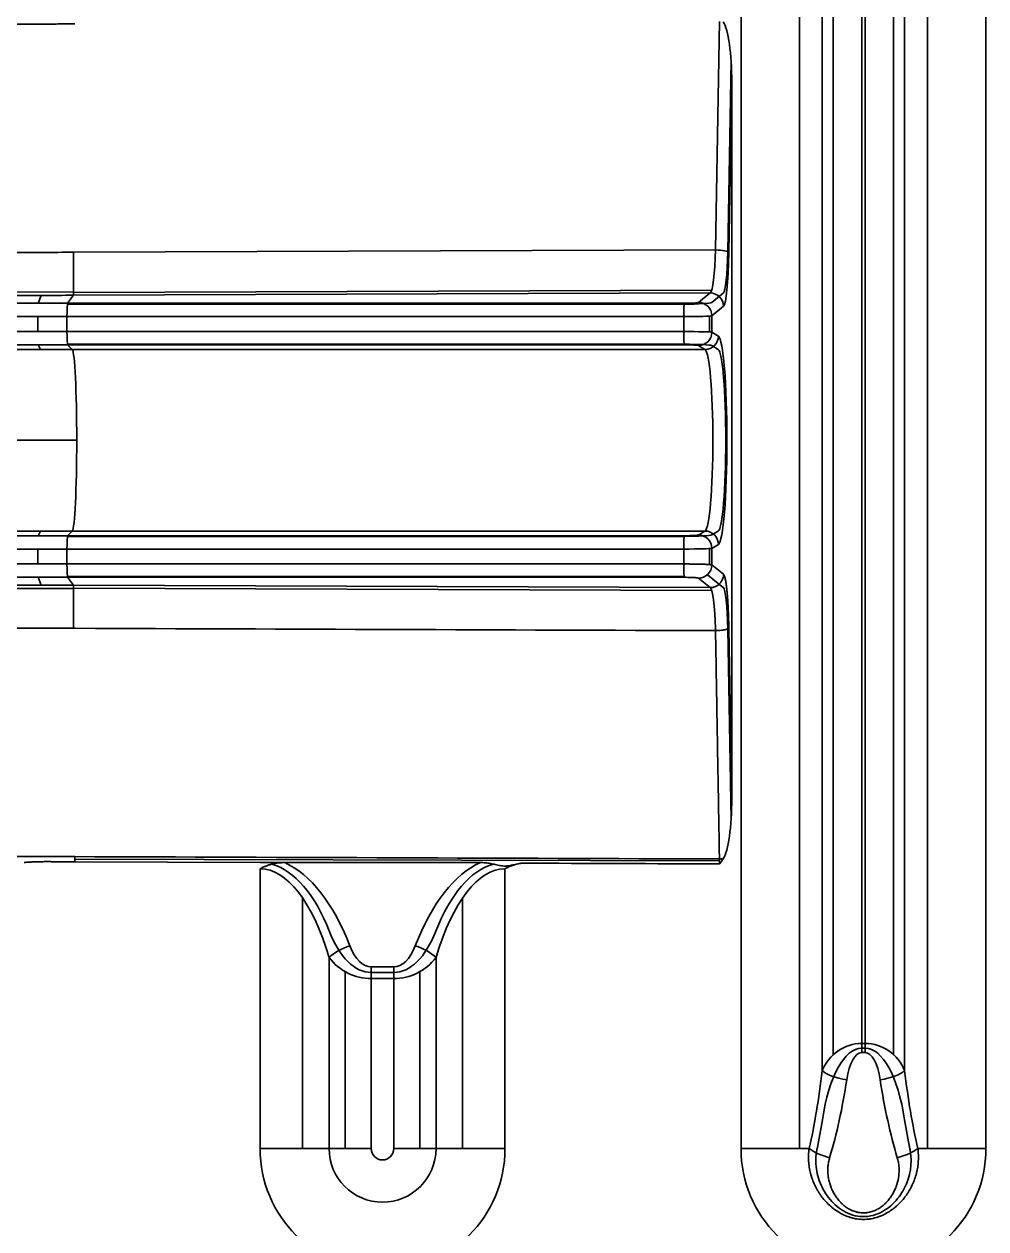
# Model space of a CAD drawing. Header units: millimetres. Extents: x -65 to 964, y 107 to 564.
# Drawn here: x 120.64 to 156.82, y 318.91 to 364.21 of the extents above; entities that cross this region are included whole.
import ezdxf

# ---------------------------------------------------------------- set-up
doc = ezdxf.new("R2010")
doc.units = ezdxf.units.MM
doc.layers.add('10', color=7, linetype='Continuous', true_color=0xffffff)

msp = doc.modelspace()

# ---------------------------------------------------------------- linework, layer by layer
at = {"layer": '10', "color": 7, "linetype": 'Continuous', "lineweight": 35}
for p, q in [((147.605, 402.797), (147.605, 321.924)), ((156.817, 321.924), (156.817, 402.797)), ((149.807, 321.924), (149.807, 400.562)), ((154.614, 400.562), (154.614, 321.924)), ((150.662, 324.856), (150.662, 397.378)), ((153.76, 397.378), (153.76, 324.856)), ((151.076, 325.457), (151.076, 396.93)), ((153.346, 396.93), (153.346, 325.457)), ((152.144, 396.615), (152.144, 325.879)), ((152.278, 325.879), (152.278, 396.615)), ((146.646, 355.714), (146.793, 364.298)), ((147.23, 362.837), (147.106, 355.648)), ((147.257, 362.014), (147.146, 355.617)), ((147.257, 362.014), (147.257, 335.098)), ((146.646, 355.714), (122.493, 355.625)), ((122.493, 355.625), (122.499, 354.008)), ((122.498, 354.135), (120.144, 354.126)), ((121.163, 353.708), (121.274, 354.005)), ((122.274, 353.708), (122.499, 354.008)), ((146.501, 354.203), (122.498, 354.116)), ((146.444, 354.096), (122.499, 354.008)), ((146.002, 353.742), (146.444, 354.096)), ((146.946, 354.097), (146.504, 353.743)), ((122.274, 353.708), (120.051, 353.708)), ((122.266, 353.675), (145.467, 353.675)), ((145.475, 353.708), (122.274, 353.708)), ((146.946, 353.595), (146.504, 353.241)), ((120.051, 353.207), (122.249, 353.207)), ((121.151, 352.645), (121.151, 353.207)), ((122.249, 352.645), (122.249, 353.207)), ((122.249, 353.207), (145.451, 353.207)), ((145.451, 353.207), (145.451, 352.645)), ((146.42, 352.628), (146.42, 353.229)), ((146.504, 352.619), (146.504, 353.241)), ((122.249, 352.645), (120.051, 352.645)), ((145.451, 352.645), (122.249, 352.645)), ((146.504, 352.619), (146.752, 352.471)), ((120.051, 352.143), (122.274, 352.143)), ((121.25, 351.969), (121.163, 352.143)), ((145.469, 352.168), (122.267, 352.168)), ((122.274, 352.143), (145.475, 352.143)), ((122.448, 351.969), (122.274, 352.143)), ((146.25, 351.969), (146.002, 352.117)), ((146.504, 352.117), (146.75, 351.969)), ((122.448, 351.969), (120.051, 351.969)), ((146.25, 351.969), (122.448, 351.969)), ((122.617, 348.556), (120.051, 348.556)), ((120.051, 345.144), (122.448, 345.144)), ((122.274, 344.97), (120.051, 344.97)), ((121.163, 344.97), (121.25, 345.144)), ((122.267, 344.945), (145.469, 344.945)), ((122.274, 344.97), (122.448, 345.144)), ((145.475, 344.97), (122.274, 344.97)), ((122.448, 345.144), (146.25, 345.144)), ((146.002, 344.995), (146.25, 345.144)), ((146.75, 345.144), (146.504, 344.996)), ((120.051, 344.468), (122.249, 344.468)), ((121.151, 343.906), (121.151, 344.468)), ((122.249, 343.906), (122.249, 344.468)), ((122.249, 344.468), (145.451, 344.468)), ((145.451, 344.468), (145.451, 343.906)), ((146.42, 343.884), (146.42, 344.485)), ((146.752, 344.642), (146.504, 344.494)), ((146.504, 343.872), (146.504, 344.494)), ((122.249, 343.906), (120.051, 343.906)), ((145.451, 343.906), (122.249, 343.906)), ((146.504, 343.872), (146.946, 343.518)), ((120.051, 343.405), (122.274, 343.405)), ((121.163, 343.405), (121.274, 343.108)), ((145.467, 343.438), (122.266, 343.438)), ((122.274, 343.405), (145.475, 343.405)), ((122.499, 343.104), (122.274, 343.405)), ((146.444, 343.017), (146.002, 343.371)), ((146.339, 343.502), (146.946, 343.015)), ((120.051, 342.988), (122.498, 342.979)), ((122.498, 342.997), (146.501, 342.909)), ((122.499, 343.104), (146.444, 343.017)), ((147.106, 341.465), (147.23, 334.28)), ((147.146, 341.496), (147.257, 335.098)), ((122.541, 332.706), (122.542, 332.903)), ((122.541, 332.709), (129.514, 332.684)), ((122.542, 332.806), (146.796, 332.741)), ((129.515, 332.677), (130.444, 332.677)), ((129.515, 332.447), (129.515, 321.924)), ((138.727, 332.447), (138.727, 321.924)), ((131.113, 321.924), (131.113, 331.351)), ((137.129, 331.351), (137.129, 321.924)), ((132.108, 321.924), (132.108, 329.111)), ((136.133, 329.111), (136.133, 321.924)), ((132.718, 328.577), (132.718, 321.924)), ((133.696, 328.754), (134.545, 328.754)), ((133.696, 328.754), (133.696, 328.315)), ((134.545, 328.546), (133.696, 328.546)), ((134.545, 328.754), (134.545, 328.315)), ((135.523, 321.924), (135.523, 328.577)), ((134.545, 328.315), (133.696, 328.315)), ((133.696, 328.315), (133.696, 321.924)), ((134.545, 321.924), (134.545, 328.315)), ((152.144, 325.879), (152.278, 325.879)), ((152.144, 325.879), (152.144, 325.537)), ((152.278, 325.879), (152.278, 325.537)), ((152.144, 325.702), (152.278, 325.702)), ((152.278, 325.537), (152.144, 325.537)), ((132.108, 321.924), (129.515, 321.924)), ((132.108, 321.924), (133.696, 321.924)), ((136.133, 321.924), (134.545, 321.924)), ((138.727, 321.924), (136.133, 321.924)), ((150.167, 321.924), (147.605, 321.924)), ((156.817, 321.924), (154.255, 321.924))]:
    msp.add_line(p, q, dxfattribs=at)
for centre, radius in [((134.121, 321.924), 4.606), ((134.121, 321.924), 2.012), ((134.121, 321.924), 0.425), ((152.211, 321.924), 4.606)]:
    msp.add_arc(centre, radius, 180, 0, dxfattribs=at)
for centre, major_axis, ratio, start_param, end_param in [((146.752, 361.792), (-0.045, -2.603), 0.19303, 1.65974, 2.863718), ((146.43, 356.101), (0.002, 2.01), 0.109359, 3.211816, 4.518605), ((146.646, 355.617), (-0.502, 0.009), 0.19303, 3.230536, 4.716418), ((146.935, 356.103), (0, 2.01), 0.087488, 3.208573, 4.484171), ((146.931, 356.101), (0, 2.513), 0.087488, 3.211633, 4.518421), ((146.445, 353.595), (-0.314, 0.392), 0.993771, 4.03958, 5.607942), ((122.276, 353.207), (0, 0.503), 0.052336, 0.069813, 1.570796), ((145.477, 353.207), (0, -0.503), 0.052336, 3.211406, 4.712389), ((145.503, 353.745), (1.005, 0.004), 0.06983, 4.676506, 6.190501), ((145.501, 353.743), (0.502, 0.002), 0.06983, 4.659772, 6.195662), ((146.004, 353.241), (-0.314, 0.392), 0.993771, 4.03958, 5.607942), ((145.503, 353.242), (1.005, 0.002), 0.034915, 4.659965, 6.195855), ((122.276, 352.645), (0, 0.502), 0.052336, 1.570796, 3.089233), ((145.503, 352.618), (-1.005, 0.001), 0.026168, 3.228895, 4.764785), ((145.477, 352.645), (0, -0.502), 0.052336, 4.712389, 6.230825), ((146.004, 352.619), (0.259, 0.431), 0.994831, 3.682248, 5.251218), ((146.251, 352.471), (-0.259, -0.431), 0.994831, 0.540656, 2.109626), ((146.734, 348.556), (0, 3.919), 0.087209, 3.193953, 6.230825), ((145.503, 352.115), (-1.005, 0.003), 0.052336, 3.234366, 4.746961), ((145.502, 352.116), (-0.502, 0.001), 0.052336, 3.229003, 4.764893), ((122.439, 348.556), (0, -3.417), 0.052336, 0.05236, 3.089233), ((146.233, 348.556), (0, 3.417), 0.092337, 3.193953, 6.230825), ((146.735, 348.556), (0, 3.417), 0.087209, 3.191669, 6.233109), ((122.276, 344.468), (0, 0.502), 0.052336, 0.05236, 1.570796), ((145.477, 344.468), (0, -0.502), 0.052336, 3.193953, 4.712389), ((145.503, 344.998), (1.005, 0.003), 0.052336, 4.677817, 6.190412), ((145.502, 344.996), (0.502, 0.001), 0.052336, 4.659885, 6.195775), ((146.004, 344.494), (-0.259, 0.431), 0.994831, 4.17356, 5.74253), ((146.251, 344.642), (0.259, -0.431), 0.994831, 1.031967, 2.600937), ((145.503, 344.495), (1.005, 0.001), 0.026168, 4.659993, 6.195883), ((122.276, 343.906), (0, 0.503), 0.052336, 1.570796, 3.071779), ((145.477, 343.906), (0, -0.503), 0.052336, 4.712388, 6.213328), ((146.004, 343.872), (0.314, 0.392), 0.993771, 3.816793, 5.3852), ((146.935, 341.01), (0, 2.01), 0.087488, 4.94061, 6.216205), ((146.752, 335.321), (0.045, -2.603), 0.19303, 0.277874, 1.481853), ((129.515, 325.878), (0, 6.8), 0.487733, 5.38361, 6.150892), ((-431.859, 334.738), (-626.442, 1.852), 0.001442, 2.685124, 2.71253), ((129.515, 324.035), (0, 8.85), 0.487733, 5.385112, 6.066217), ((138.727, 324.035), (0, 8.85), 0.487733, 0.216642, 0.898073), ((138.727, 325.878), (0, 6.8), 0.487733, 0.131227, 0.900066), ((129.515, 323.596), (0, 8.85), 0.37474, 5.385112, 6.283185), ((138.727, 323.596), (0, 8.85), 0.37474, 0, 0.898073), ((133.696, 332.708), (0, 4.162), 0.487733, 2.245974, 3.141593), ((134.545, 332.708), (0, 4.162), 0.487733, 3.141593, 4.036411), ((132.891, 329.111), (0.932, 0.362), 0.413857, 1.411347, 2.387692), ((133.696, 330.865), (0, 2.112), 0.487733, 2.243519, 3.141593), ((134.545, 330.865), (0, 2.112), 0.487733, 3.141593, 4.039666), ((135.351, 329.111), (-0.932, 0.362), 0.413857, 3.895494, 4.871838), ((133.696, 330.427), (0, 2.112), 0.961259, 2.243519, 3.141593), ((134.545, 330.427), (0, 2.112), 0.961259, 3.141593, 4.039666), ((152.144, 324.208), (0, 1.67), 0.962605, 0, 1.172601), ((152.278, 324.208), (0, 1.67), 0.962605, 5.110584, 6.283185), ((152.144, 321.284), (0, 4.418), 0.36397, 0, 1.169303), ((152.144, 323.866), (0, 1.67), 0.36397, 0, 1.172601), ((152.278, 321.284), (0, 4.418), 0.36397, 5.113846, 6.283185), ((152.278, 323.866), (0, 1.67), 0.36397, 5.110584, 6.283185), ((147.605, 329.455), (0, 11.859), 0.27965, 4.024389, 4.314194), ((151.583, 324.856), (-0.988, 0.151), 0.338534, 0.424744, 1.622583), ((152.838, 324.856), (-0.988, -0.151), 0.338534, 1.51901, 2.716849), ((156.817, 329.455), (0, 11.859), 0.27965, 1.968991, 2.258796), ((147.605, 329.113), (0, 11.859), 0.36397, 4.024389, 4.314194), ((156.817, 329.113), (0, 11.859), 0.36397, 1.968991, 2.258796), ((147.605, 326.531), (0, 9.112), 0.36397, 4.180881, 4.315793), ((156.817, 326.531), (0, 9.112), 0.36397, 1.96741, 2.10187), ((150.939, 321.924), (0.958, -0.287), 0.329256, 3.879162, 4.810578), ((153.482, 321.924), (-0.958, -0.287), 0.329256, 1.472608, 2.404023)]:
    msp.add_ellipse(centre, major_axis=major_axis, ratio=ratio, start_param=start_param, end_param=end_param, dxfattribs=at)
for points, degree in [([(122.542, 364.21), (120.051, 364.205)], 1), ([(120.172, 355.621), (120.946, 355.621), (121.719, 355.623), (122.493, 355.625)], 3), ([(122.499, 354.008), (121.683, 354.005), (120.867, 354.004), (120.051, 354.004)], 3), ([(146.002, 343.371), (145.994, 343.378), (145.935, 343.389), (145.733, 343.402), (145.568, 343.405), (145.475, 343.405)], 3), ([(120.051, 343.109), (120.867, 343.109), (121.683, 343.107), (122.499, 343.104)], 3), ([(122.493, 341.487), (121.273, 341.491), (120.051, 341.492)], 2), ([(122.573, 341.487), (122.493, 341.487)], 1), ([(122.573, 341.487), (130.597, 341.458), (138.621, 341.428), (146.646, 341.399)], 3), ([(146.793, 332.815), (146.646, 341.4)], 1), ([(120.051, 332.908), (121.294, 332.908), (122.542, 332.903)], 2), ([(146.793, 332.814), (138.71, 332.844), (130.626, 332.873), (122.542, 332.903)], 3), ([(139.304, 332.648), (139.327, 332.652), (139.35, 332.655), (139.373, 332.658)], 3), ([(139.373, 332.658), (139.35, 332.655), (139.327, 332.652), (139.304, 332.648)], 3), ([(139.374, 332.658), (141.85, 332.648), (144.325, 332.638), (146.801, 332.627)], 3), ([(146.933, 332.82), (146.888, 332.817), (146.841, 332.815), (146.793, 332.814)], 3), ([(146.801, 332.627), (146.799, 332.69), (146.796, 332.753), (146.793, 332.814)], 3)]:
    msp.add_open_spline(points, degree=degree, dxfattribs=at)
for points, knots in [([(146.504, 343.872), (146.504, 343.872), (146.503, 343.873), (146.501, 343.873), (146.5, 343.874), (146.498, 343.874), (146.495, 343.875), (146.493, 343.875), (146.49, 343.876), (146.488, 343.876), (146.485, 343.877), (146.482, 343.877), (146.478, 343.878), (146.475, 343.878), (146.471, 343.879), (146.468, 343.879), (146.464, 343.88), (146.46, 343.88), (146.456, 343.881), (146.451, 343.881), (146.447, 343.881), (146.442, 343.882), (146.438, 343.882), (146.433, 343.883), (146.428, 343.883), (146.423, 343.884), (146.418, 343.884), (146.413, 343.884), (146.407, 343.885), (146.402, 343.885), (146.397, 343.886), (146.391, 343.886), (146.385, 343.886), (146.38, 343.887), (146.374, 343.887), (146.368, 343.887), (146.362, 343.888), (146.356, 343.888), (146.35, 343.889), (146.344, 343.889), (146.338, 343.889), (146.331, 343.89), (146.325, 343.89), (146.319, 343.89), (146.312, 343.89), (146.306, 343.891), (146.3, 343.891), (146.293, 343.891), (146.287, 343.892), (146.28, 343.892), (146.274, 343.892), (146.267, 343.893), (146.261, 343.893), (146.254, 343.893), (146.247, 343.893), (146.241, 343.894), (146.234, 343.894), (146.228, 343.894), (146.221, 343.894), (146.215, 343.895), (146.208, 343.895), (146.201, 343.895), (146.195, 343.895), (146.188, 343.895), (146.182, 343.896), (146.175, 343.896), (146.169, 343.896), (146.156, 343.897), (146.135, 343.897), (146.108, 343.898), (146.08, 343.899), (146.051, 343.899), (146.022, 343.9), (145.992, 343.901), (145.962, 343.901), (145.931, 343.902), (145.9, 343.903), (145.869, 343.903), (145.837, 343.904), (145.805, 343.904), (145.773, 343.904), (145.741, 343.905), (145.709, 343.905), (145.676, 343.905), (145.644, 343.906), (145.612, 343.906), (145.579, 343.906), (145.547, 343.906), (145.515, 343.906), (145.483, 343.906), (145.461, 343.906), (145.451, 343.906)], [0, 0, 0, 0, 0.009588, 0.019114, 0.028579, 0.037982, 0.047323, 0.056603, 0.065821, 0.074978, 0.084073, 0.093106, 0.102077, 0.110987, 0.119836, 0.128622, 0.137347, 0.146009, 0.15461, 0.163149, 0.171626, 0.180041, 0.188395, 0.196686, 0.204915, 0.213083, 0.221189, 0.229232, 0.237214, 0.245134, 0.252993, 0.260789, 0.268524, 0.276197, 0.283808, 0.291357, 0.298845, 0.306271, 0.313635, 0.320937, 0.328177, 0.335356, 0.342472, 0.349527, 0.35652, 0.363452, 0.370321, 0.377129, 0.383875, 0.390559, 0.397181, 0.403742, 0.410241, 0.416678, 0.423053, 0.429367, 0.435619, 0.441809, 0.447938, 0.454005, 0.46001, 0.465953, 0.471835, 0.477654, 0.483412, 0.489109, 0.494743, 0.500316, 0.523071, 0.545732, 0.568299, 0.590773, 0.613152, 0.635438, 0.65763, 0.679728, 0.701732, 0.723643, 0.745461, 0.767185, 0.788816, 0.810353, 0.831797, 0.853148, 0.874406, 0.895571, 0.916642, 0.937621, 0.958507, 0.9793, 1, 1, 1, 1]), ([(146.946, 343.518), (146.946, 343.495), (146.941, 343.433), (146.916, 343.337), (146.864, 343.239), (146.8, 343.162), (146.723, 343.098), (146.625, 343.047), (146.529, 343.021), (146.467, 343.017), (146.444, 343.017)], [0, 0, 0, 0, 0.081361, 0.220908, 0.360455, 0.500002, 0.639549, 0.779096, 0.918643, 1, 1, 1, 1]), ([(147.14, 341.787), (147.14, 341.79), (147.139, 341.8), (147.139, 341.819), (147.138, 341.843), (147.137, 341.868), (147.137, 341.892), (147.136, 341.916), (147.135, 341.942), (147.134, 341.983), (147.131, 342.054), (147.127, 342.152), (147.122, 342.256), (147.114, 342.396), (147.104, 342.571), (147.089, 342.758), (147.074, 342.916), (147.062, 343.031), (147.049, 343.129), (147.037, 343.215), (147.022, 343.3), (147.007, 343.372), (146.991, 343.43), (146.979, 343.466), (146.968, 343.489), (146.96, 343.502), (146.954, 343.51), (146.95, 343.515), (146.947, 343.517), (146.946, 343.518)], [0, 0, 0, 0, 0.002519, 0.011129, 0.019738, 0.028348, 0.036958, 0.045568, 0.054178, 0.065005, 0.090601, 0.130963, 0.175215, 0.208643, 0.296031, 0.39, 0.458503, 0.527525, 0.576537, 0.632526, 0.695485, 0.765417, 0.823289, 0.881804, 0.917478, 0.947136, 0.970777, 0.988399, 1, 1, 1, 1]), ([(122.493, 341.487), (122.493, 341.587), (122.493, 341.688), (122.494, 341.889), (122.495, 341.988), (122.495, 342.18), (122.496, 342.273), (122.496, 342.449), (122.497, 342.531), (122.497, 342.681), (122.497, 342.749), (122.498, 342.868), (122.498, 342.918), (122.498, 343.002), (122.498, 343.034), (122.499, 343.082), (122.499, 343.097), (122.499, 343.104)], [0, 0, 0, 0, 0.125, 0.125, 0.25, 0.25, 0.375, 0.375, 0.5, 0.5, 0.625, 0.625, 0.75, 0.75, 0.875, 0.875, 1, 1, 1, 1]), ([(146.646, 341.399), (146.645, 341.406), (146.645, 341.42), (146.645, 341.44), (146.644, 341.461), (146.643, 341.482), (146.643, 341.503), (146.642, 341.523), (146.642, 341.544), (146.641, 341.565), (146.64, 341.585), (146.64, 341.606), (146.639, 341.627), (146.638, 341.647), (146.637, 341.668), (146.636, 341.689), (146.636, 341.709), (146.635, 341.73), (146.634, 341.75), (146.633, 341.771), (146.632, 341.791), (146.631, 341.811), (146.63, 341.832), (146.629, 341.852), (146.628, 341.872), (146.627, 341.892), (146.626, 341.912), (146.625, 341.932), (146.623, 341.952), (146.622, 341.972), (146.621, 341.992), (146.62, 342.012), (146.618, 342.032), (146.617, 342.051), (146.616, 342.071), (146.615, 342.09), (146.613, 342.109), (146.612, 342.129), (146.61, 342.148), (146.609, 342.167), (146.607, 342.186), (146.606, 342.204), (146.604, 342.223), (146.603, 342.241), (146.601, 342.26), (146.6, 342.278), (146.598, 342.296), (146.596, 342.314), (146.595, 342.332), (146.593, 342.35), (146.591, 342.368), (146.589, 342.385), (146.588, 342.402), (146.586, 342.42), (146.584, 342.436), (146.582, 342.453), (146.58, 342.47), (146.578, 342.486), (146.576, 342.503), (146.574, 342.519), (146.572, 342.534), (146.57, 342.55), (146.568, 342.565), (146.566, 342.581), (146.564, 342.597), (146.561, 342.612), (146.559, 342.628), (146.557, 342.644), (146.554, 342.66), (146.552, 342.675), (146.549, 342.691), (146.546, 342.707), (146.544, 342.722), (146.541, 342.738), (146.538, 342.753), (146.535, 342.768), (146.532, 342.783), (146.529, 342.798), (146.526, 342.812), (146.523, 342.826), (146.519, 342.84), (146.516, 342.854), (146.512, 342.867), (146.509, 342.88), (146.505, 342.893), (146.502, 342.905), (146.498, 342.917), (146.494, 342.928), (146.49, 342.939), (146.487, 342.949), (146.483, 342.959), (146.479, 342.968), (146.474, 342.977), (146.47, 342.985), (146.466, 342.992), (146.462, 342.998), (146.457, 343.004), (146.453, 343.009), (146.448, 343.014), (146.445, 343.016), (146.444, 343.017)], [0, 0, 0, 0, 0.008016, 0.016052, 0.02411, 0.032188, 0.040287, 0.048406, 0.056547, 0.064708, 0.07289, 0.081093, 0.089317, 0.097562, 0.105828, 0.114114, 0.122422, 0.13075, 0.1391, 0.14747, 0.155861, 0.164273, 0.172706, 0.18116, 0.189635, 0.198131, 0.206648, 0.215186, 0.223745, 0.232325, 0.240926, 0.249548, 0.258192, 0.266856, 0.275541, 0.284248, 0.292975, 0.301724, 0.310493, 0.319284, 0.328096, 0.336929, 0.345783, 0.354659, 0.363555, 0.372473, 0.381411, 0.390371, 0.399353, 0.408355, 0.417379, 0.426423, 0.435489, 0.444576, 0.453685, 0.462815, 0.471966, 0.481138, 0.490331, 0.499546, 0.508443, 0.517525, 0.526793, 0.536246, 0.545884, 0.555708, 0.565717, 0.575911, 0.586291, 0.596856, 0.607606, 0.618541, 0.629662, 0.640968, 0.65246, 0.664137, 0.675999, 0.688047, 0.70028, 0.712698, 0.725302, 0.738091, 0.751066, 0.764226, 0.777571, 0.791102, 0.804818, 0.818719, 0.832806, 0.847079, 0.861536, 0.87618, 0.891008, 0.906022, 0.921222, 0.936606, 0.952177, 0.967932, 0.983873, 1, 1, 1, 1]), ([(147.146, 341.496), (147.146, 341.504), (147.146, 341.521), (147.146, 341.546), (147.145, 341.571), (147.145, 341.597), (147.144, 341.622), (147.143, 341.646), (147.143, 341.671), (147.142, 341.696), (147.142, 341.721), (147.141, 341.745), (147.14, 341.768), (147.14, 341.782), (147.14, 341.787)], [0, 0, 0, 0, 0.085422, 0.170842, 0.25626, 0.341677, 0.427092, 0.512507, 0.597922, 0.683336, 0.76875, 0.854165, 0.93958, 1, 1, 1, 1]), ([(146.646, 341.399), (146.669, 341.399), (146.731, 341.401), (146.827, 341.408), (146.925, 341.419), (147.003, 341.433), (147.064, 341.448), (147.096, 341.46), (147.109, 341.466)], [0, 0, 0, 0, 0.106992, 0.290515, 0.474037, 0.657559, 0.841082, 1, 1, 1, 1]), ([(147.109, 341.466), (147.111, 341.467), (147.127, 341.475), (147.14, 341.485), (147.146, 341.494), (147.146, 341.496)], [0, 0, 0, 0, 0.098149, 0.830235, 1, 1, 1, 1]), ([(120.638, 332.686), (120.693, 332.689), (120.793, 332.694), (120.926, 332.701), (121.07, 332.707), (121.238, 332.712), (121.411, 332.714), (121.569, 332.714), (121.697, 332.713), (121.816, 332.712), (121.908, 332.711), (121.995, 332.711), (122.082, 332.711), (122.172, 332.71), (122.254, 332.71), (122.328, 332.709), (122.393, 332.708), (122.45, 332.708), (122.499, 332.707), (122.528, 332.706), (122.541, 332.706)], [0, 0, 0, 0, 0.088095, 0.157853, 0.209274, 0.315517, 0.421213, 0.483244, 0.56408, 0.622929, 0.670962, 0.708179, 0.760078, 0.80757, 0.850657, 0.889337, 0.923611, 0.95348, 0.978943, 1, 1, 1, 1]), ([(130.444, 332.677), (130.31, 332.677), (130.177, 332.677), (129.955, 332.677), (129.867, 332.677), (129.691, 332.677), (129.603, 332.677), (129.515, 332.677)], [0, 0, 0, 0, 0.430506, 0.430506, 0.715253, 0.715253, 1, 1, 1, 1]), ([(129.515, 332.447), (129.519, 332.449), (129.523, 332.451), (129.532, 332.456), (129.546, 332.463), (129.577, 332.48), (129.641, 332.511), (129.697, 332.534), (129.754, 332.556), (129.773, 332.563), (129.811, 332.577), (129.869, 332.596), (129.927, 332.612), (130.044, 332.64), (130.123, 332.654), (130.282, 332.673), (130.363, 332.677), (130.444, 332.677)], [0, 0, 0, 0, 0.015625, 0.015625, 0.03125, 0.0625, 0.125, 0.25, 0.25, 0.3125, 0.3125, 0.375, 0.5, 0.5, 0.75, 0.75, 1, 1, 1, 1]), ([(137.799, 332.678), (137.862, 332.678), (137.926, 332.675), (138.051, 332.663), (138.114, 332.654), (138.207, 332.637), (138.239, 332.631), (138.301, 332.618), (138.332, 332.611), (138.424, 332.59), (138.486, 332.575), (138.58, 332.559), (138.611, 332.555), (138.675, 332.549), (138.707, 332.548), (138.755, 332.548), (138.771, 332.549), (138.803, 332.551), (138.819, 332.552), (138.867, 332.558), (138.898, 332.563), (138.961, 332.574), (138.992, 332.581), (139.055, 332.595), (139.086, 332.602), (139.148, 332.616), (139.179, 332.623), (139.242, 332.636), (139.273, 332.642), (139.304, 332.648)], [0, 0, 0, 0, 0.125, 0.125, 0.25, 0.25, 0.3125, 0.3125, 0.375, 0.375, 0.5, 0.5, 0.5625, 0.5625, 0.625, 0.625, 0.65625, 0.65625, 0.6875, 0.6875, 0.75, 0.75, 0.8125, 0.8125, 0.875, 0.875, 0.9375, 0.9375, 1, 1, 1, 1]), ([(139.304, 332.648), (139.203, 332.63), (139.104, 332.605), (138.96, 332.555), (138.888, 332.527), (138.807, 332.488), (138.767, 332.468), (138.749, 332.459), (138.741, 332.454), (138.738, 332.453), (138.732, 332.45), (138.73, 332.448), (138.727, 332.447)], [0, 0, 0, 0, 0.5, 0.5, 0.75, 0.875, 0.9375, 0.96875, 0.96875, 0.984375, 0.984375, 1, 1, 1, 1]), ([(146.803, 332.627), (146.804, 332.629), (146.805, 332.631), (146.808, 332.635), (146.812, 332.641), (146.816, 332.647), (146.824, 332.659), (146.829, 332.667), (146.846, 332.691), (146.857, 332.707), (146.89, 332.756), (146.912, 332.788), (146.933, 332.82)], [0, 0, 0, 0, 0.03125, 0.03125, 0.0625, 0.125, 0.125, 0.25, 0.25, 0.5, 0.5, 1, 1, 1, 1]), ([(154.255, 321.924), (154.266, 321.846), (154.273, 321.768), (154.279, 321.612), (154.278, 321.457), (154.262, 321.303), (154.244, 321.187), (154.237, 321.149), (154.221, 321.072), (154.212, 321.034), (154.183, 320.92), (154.137, 320.771), (154.078, 320.628), (154.012, 320.487), (153.976, 320.418), (153.916, 320.317), (153.895, 320.283), (153.853, 320.218), (153.83, 320.186), (153.762, 320.091), (153.713, 320.03), (153.61, 319.914), (153.556, 319.858), (153.47, 319.778), (153.426, 319.739), (153.381, 319.702), (153.35, 319.677), (153.334, 319.665), (153.255, 319.606), (153.189, 319.562), (153.053, 319.482), (152.983, 319.445), (152.874, 319.397), (152.837, 319.383), (152.762, 319.355), (152.724, 319.343), (152.61, 319.31), (152.532, 319.292), (152.433, 319.278), (152.413, 319.275), (152.373, 319.271), (152.313, 319.265), (152.254, 319.263), (152.134, 319.263), (152.055, 319.269), (151.936, 319.286), (151.896, 319.293), (151.818, 319.309), (151.741, 319.329), (151.666, 319.353), (151.591, 319.38), (151.553, 319.395), (151.444, 319.443), (151.374, 319.479), (151.238, 319.558), (151.172, 319.602), (151.077, 319.673), (151.046, 319.697), (150.985, 319.748), (150.956, 319.774), (150.869, 319.854), (150.815, 319.909), (150.711, 320.026), (150.662, 320.087), (150.593, 320.182), (150.571, 320.215), (150.528, 320.28), (150.507, 320.313), (150.448, 320.414), (150.375, 320.552), (150.315, 320.695), (150.275, 320.806), (150.263, 320.843), (150.246, 320.899), (150.24, 320.918), (150.229, 320.956), (150.204, 321.05), (150.169, 321.222), (150.152, 321.376), (150.143, 321.531), (150.142, 321.61), (150.147, 321.728), (150.149, 321.767), (150.156, 321.846), (150.161, 321.885), (150.167, 321.924)], [0, 0, 0, 0, 0.03125, 0.03125, 0.0625, 0.09375, 0.09375, 0.109375, 0.109375, 0.125, 0.125, 0.15625, 0.1875, 0.1875, 0.21875, 0.21875, 0.234375, 0.234375, 0.25, 0.25, 0.28125, 0.28125, 0.3125, 0.3125, 0.328125, 0.335937, 0.335937, 0.34375, 0.34375, 0.375, 0.375, 0.40625, 0.40625, 0.421875, 0.421875, 0.4375, 0.4375, 0.46875, 0.46875, 0.476562, 0.476562, 0.484375, 0.5, 0.5, 0.53125, 0.53125, 0.546875, 0.546875, 0.5625, 0.578125, 0.578125, 0.59375, 0.59375, 0.625, 0.625, 0.65625, 0.65625, 0.671875, 0.671875, 0.6875, 0.6875, 0.71875, 0.71875, 0.75, 0.75, 0.765625, 0.765625, 0.78125, 0.78125, 0.8125, 0.84375, 0.84375, 0.859375, 0.859375, 0.867187, 0.867187, 0.875, 0.90625, 0.9375, 0.9375, 0.96875, 0.96875, 0.984375, 0.984375, 1, 1, 1, 1]), ([(153.957, 321.916), (153.962, 321.894), (153.966, 321.873), (154.054, 321.371), (153.973, 320.87), (153.634, 320.211), (153.489, 320.012), (153.215, 319.753), (153.115, 319.675), (152.901, 319.54), (152.784, 319.484), (152.542, 319.402), (152.413, 319.376), (152.155, 319.363), (152.027, 319.374), (151.646, 319.461), (151.416, 319.586), (151.126, 319.824), (151.036, 319.913), (150.875, 320.103), (150.804, 320.203), (150.617, 320.519), (150.526, 320.751), (150.421, 321.223), (150.406, 321.469), (150.439, 321.777), (150.449, 321.845), (150.463, 321.913)], [0, 0, 0, 0, 0.009629, 0.009629, 0.22294, 0.22294, 0.329595, 0.329595, 0.382923, 0.382923, 0.436251, 0.436251, 0.489579, 0.489579, 0.542906, 0.542906, 0.649562, 0.649562, 0.70289, 0.70289, 0.756217, 0.756217, 0.862873, 0.862873, 0.969528, 0.969528, 1, 1, 1, 1]), ([(150.939, 321.582), (150.923, 321.527), (150.909, 321.471), (150.889, 321.36), (150.881, 321.305), (150.867, 321.137), (150.869, 321.024), (150.885, 320.882), (150.889, 320.854), (150.899, 320.798), (150.904, 320.77), (150.922, 320.686), (150.936, 320.631), (150.971, 320.523), (150.99, 320.47), (151.024, 320.39), (151.036, 320.364), (151.061, 320.312), (151.074, 320.286), (151.116, 320.211), (151.146, 320.162), (151.211, 320.067), (151.246, 320.021), (151.302, 319.954), (151.322, 319.933), (151.352, 319.901), (151.362, 319.89), (151.383, 319.87), (151.394, 319.859), (151.448, 319.809), (151.493, 319.772), (151.588, 319.702), (151.638, 319.671), (151.704, 319.635), (151.718, 319.628), (151.745, 319.615), (151.786, 319.596), (151.855, 319.568), (151.913, 319.551), (151.957, 319.539), (151.971, 319.536), (152.001, 319.529), (152.016, 319.526), (152.091, 319.513), (152.151, 319.508), (152.241, 319.508), (152.286, 319.51), (152.332, 319.515), (152.362, 319.519), (152.377, 319.521), (152.452, 319.534), (152.51, 319.55), (152.595, 319.58), (152.622, 319.591), (152.664, 319.609), (152.677, 319.616), (152.704, 319.629), (152.718, 319.636), (152.784, 319.671), (152.834, 319.703), (152.929, 319.772), (152.974, 319.81), (153.028, 319.86), (153.039, 319.87), (153.06, 319.891), (153.07, 319.901), (153.1, 319.933), (153.12, 319.955), (153.176, 320.021), (153.211, 320.067), (153.276, 320.162), (153.306, 320.211), (153.36, 320.311), (153.385, 320.362), (153.419, 320.442), (153.43, 320.469), (153.45, 320.522), (153.459, 320.549), (153.502, 320.685), (153.526, 320.795), (153.542, 320.936), (153.545, 320.965), (153.549, 321.022), (153.55, 321.05), (153.551, 321.135), (153.548, 321.248), (153.533, 321.36), (153.512, 321.471), (153.499, 321.527), (153.482, 321.582)], [0, 0, 0, 0, 0.03125, 0.03125, 0.0625, 0.0625, 0.125, 0.125, 0.140625, 0.140625, 0.15625, 0.15625, 0.1875, 0.1875, 0.21875, 0.21875, 0.234375, 0.234375, 0.25, 0.25, 0.28125, 0.28125, 0.3125, 0.3125, 0.328125, 0.328125, 0.335938, 0.335938, 0.34375, 0.34375, 0.375, 0.375, 0.40625, 0.40625, 0.414063, 0.414063, 0.421875, 0.4375, 0.453125, 0.453125, 0.460938, 0.460938, 0.46875, 0.46875, 0.5, 0.5, 0.515625, 0.523438, 0.523438, 0.53125, 0.53125, 0.5625, 0.5625, 0.578125, 0.578125, 0.585938, 0.585938, 0.59375, 0.59375, 0.625, 0.625, 0.65625, 0.65625, 0.664063, 0.664063, 0.671875, 0.671875, 0.6875, 0.6875, 0.71875, 0.71875, 0.75, 0.75, 0.78125, 0.78125, 0.796875, 0.796875, 0.8125, 0.8125, 0.875, 0.875, 0.890625, 0.890625, 0.90625, 0.90625, 0.9375, 0.96875, 0.96875, 1, 1, 1, 1])]:
    msp.add_open_spline(points, degree=3, knots=knots, dxfattribs=at)

doc.saveas('drawing.dxf')
